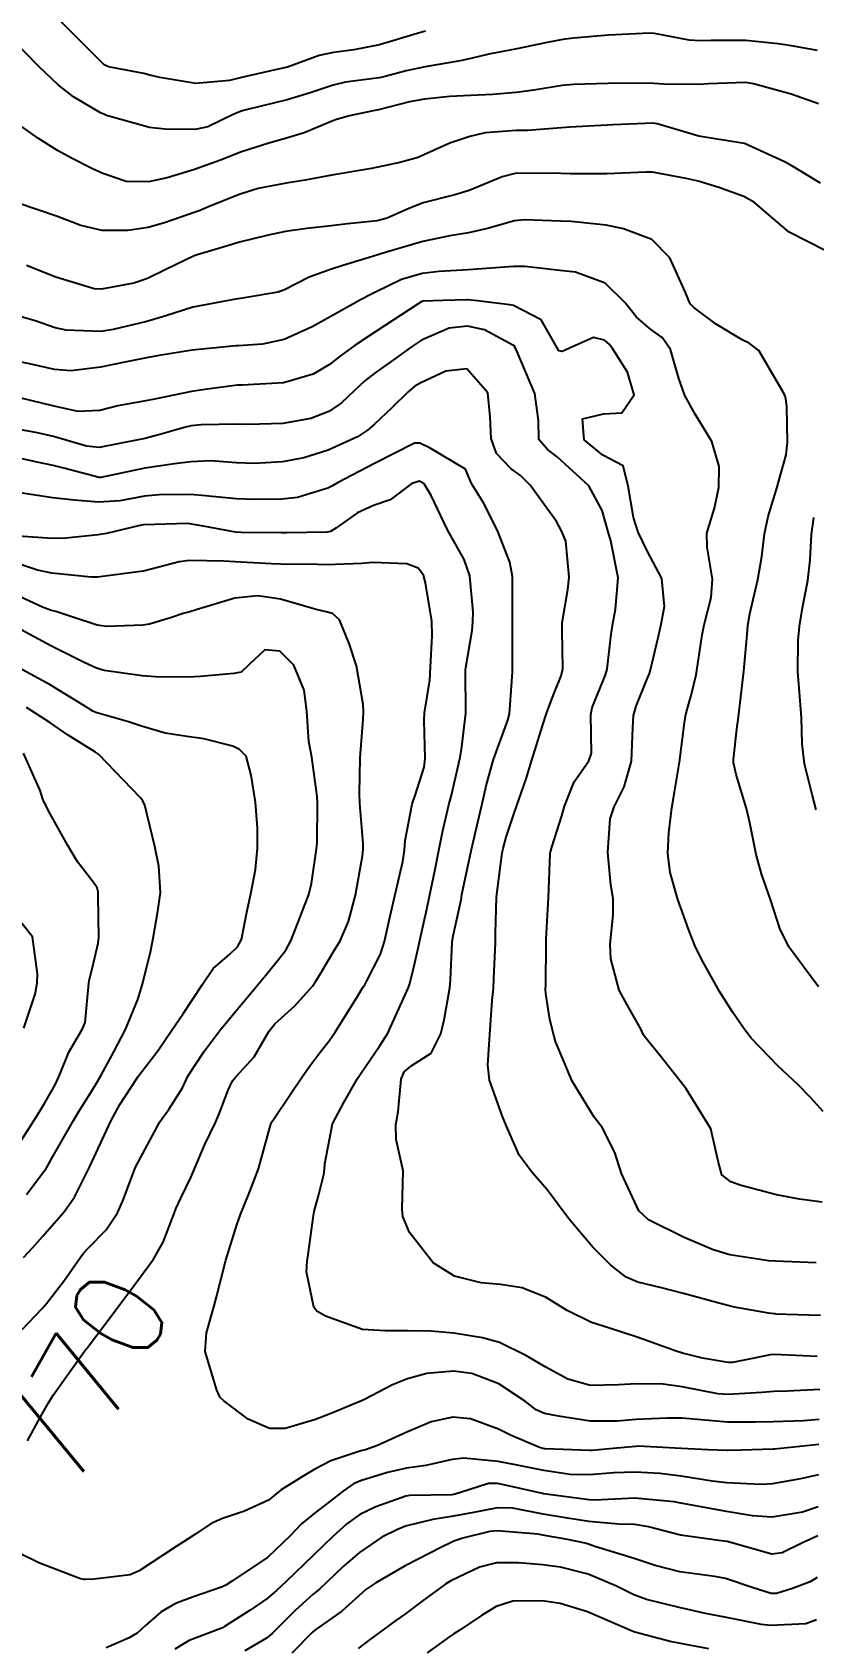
# Model space of a CAD drawing. Header units: metres. Extents: x 318500 to 325275, y 7408834 to 7428799.
# Drawn here: x 322683.9 to 322718, y 7422052.5 to 7422122.9 of the extents above; entities that cross this region are included whole.
import ezdxf
from ezdxf.enums import TextEntityAlignment as Align

# ---------------------------------------------------------------- set-up
doc = ezdxf.new("R2010")
doc.units = ezdxf.units.M
doc.header["$MEASUREMENT"] = 0
for name, color, linetype in [('Cotas', 45, 'Continuous'), ('Curvas de Nivel 1m', 11, 'Continuous'), ('Curvas de Nivel 5m', 15, 'Continuous'), ('Vias Primárias', 230, 'Continuous')]:
    doc.layers.add(name, color=color, linetype=linetype)
doc.styles.add('Style-STANDARD', font='STANDARD.shx')

msp = doc.modelspace()

# ---------------------------------------------------------------- linework, layer by layer
at = {"layer": 'Curvas de Nivel 1m', "flags": 128}
for points, elevation in [([(322701.057, 7422122.975), (322700.694, 7422122.874), (322699.051, 7422122.382), (322697.937, 7422122.165), (322697.048, 7422122.056), (322696.418, 7422121.925), (322695.032, 7422121.412), (322694.955, 7422121.388), (322694.62, 7422121.316), (322693.026, 7422120.957), (322692.506, 7422120.829), (322691.023, 7422120.7), (322689.458, 7422120.954), (322689.027, 7422121.064), (322688.761, 7422121.128), (322687.216, 7422121.417), (322687.031, 7422121.504), (322685.096, 7422123.449)], 783), ([(322718.18, 7422122.132), (322717.053, 7422122.343), (322716.459, 7422122.434), (322715.055, 7422122.568), (322713.543, 7422122.577), (322713.055, 7422122.561), (322712.57, 7422122.593), (322711.058, 7422122.873), (322710.845, 7422122.891), (322709.057, 7422122.8), (322707.525, 7422122.675), (322707.055, 7422122.616), (322706.377, 7422122.483), (322705.05, 7422122.202), (322703.825, 7422121.976), (322703.046, 7422121.788), (322702.58, 7422121.68), (322701.042, 7422121.424), (322700.219, 7422121.242), (322699.297, 7422120.996), (322699.035, 7422120.945), (322697.565, 7422120.749), (322697.03, 7422120.626), (322696.029, 7422120.29), (322695.017, 7422119.982), (322693.227, 7422119.552), (322693.011, 7422119.489), (322692.665, 7422119.345), (322691.558, 7422118.805), (322691, 7422118.681), (322689.682, 7422118.701), (322689.001, 7422118.768), (322687.122, 7422119.304), (322687.009, 7422119.352), (322686.873, 7422119.422), (322685.69, 7422120.113), (322685.022, 7422120.638), (322684.156, 7422121.459), (322683.047, 7422122.586)], 782), ([(322718.221, 7422119.803), (322717.028, 7422120.224), (322715.391, 7422120.688), (322715.035, 7422120.733), (322713.417, 7422120.683), (322713.034, 7422120.655), (322711.459, 7422120.669), (322711.034, 7422120.694), (322709.453, 7422120.704), (322709.033, 7422120.689), (322707.52, 7422120.657), (322707.032, 7422120.609), (322705.797, 7422120.4), (322705.027, 7422120.298), (322704, 7422120.221), (322703.025, 7422120.178), (322702.118, 7422120.125), (322701.022, 7422120.017), (322700.368, 7422119.892), (322699.014, 7422119.553), (322698.774, 7422119.504), (322697.741, 7422119.279), (322697.173, 7422119.122), (322697.007, 7422119.059), (322695.756, 7422118.545), (322694.995, 7422118.31), (322694.215, 7422118.098), (322692.985, 7422117.698), (322692.728, 7422117.6), (322692.111, 7422117.353), (322690.976, 7422116.948), (322689.771, 7422116.583), (322688.97, 7422116.408), (322687.989, 7422116.423), (322686.973, 7422116.763), (322686.524, 7422116.977), (322685.594, 7422117.441), (322684.985, 7422117.774), (322684.163, 7422118.288), (322683.004, 7422119.103)], 781), ([(322718.543, 7422113.389), (322716.948, 7422114.2), (322715.968, 7422115.035), (322715.428, 7422115.507), (322714.967, 7422115.77), (322713.869, 7422116.163), (322712.974, 7422116.431), (322712.45, 7422116.553), (322710.977, 7422116.82), (322710.705, 7422116.832), (322708.976, 7422116.75), (322707.373, 7422116.749), (322706.976, 7422116.761), (322706.596, 7422116.775), (322704.976, 7422116.769), (322704.41, 7422116.624), (322702.968, 7422116.027), (322702.343, 7422115.84), (322700.963, 7422115.49), (322700.333, 7422115.239), (322699.393, 7422114.814), (322698.952, 7422114.704), (322697.661, 7422114.567), (322696.948, 7422114.481), (322695.88, 7422114.367), (322694.944, 7422114.229), (322694.192, 7422114.07), (322692.936, 7422113.767), (322692.609, 7422113.671), (322691.586, 7422113.36), (322691.084, 7422113.211), (322690.927, 7422113.154), (322689.72, 7422112.58), (322688.912, 7422112.185), (322688.325, 7422111.983), (322686.904, 7422111.716), (322686.595, 7422111.735), (322684.912, 7422112.248), (322683.636, 7422112.747)], 779), ([(322718.232, 7422081.266), (322716.935, 7422083.014), (322716.542, 7422083.805), (322716.142, 7422085.026), (322715.742, 7422086.203), (322715.501, 7422087.036), (322715.223, 7422088.418), (322715.076, 7422089.043), (322714.632, 7422090.538), (322714.513, 7422091.051), (322714.51, 7422091.182), (322714.655, 7422092.507), (322714.727, 7422093.049), (322714.933, 7422094.8), (322714.958, 7422095.046), (322715.111, 7422096.648), (322715.145, 7422097.044), (322715.23, 7422097.547), (322715.569, 7422099.038), (322715.745, 7422100.046), (322715.865, 7422101.034), (322716.022, 7422101.791), (322716.406, 7422103.026), (322716.815, 7422104.486), (322716.877, 7422105.019), (322716.844, 7422106.61), (322716.781, 7422107.021), (322716.73, 7422107.143), (322715.627, 7422109.039), (322715.198, 7422109.361), (322714.885, 7422109.509), (322713.762, 7422110.19), (322712.898, 7422110.828), (322712.763, 7422110.937), (322712.626, 7422111.074), (322712.415, 7422111.57), (322711.734, 7422113.088), (322710.942, 7422113.883), (322709.71, 7422114.357), (322708.951, 7422114.509), (322707.43, 7422114.668), (322706.953, 7422114.691), (322705.378, 7422114.749), (322704.953, 7422114.7), (322703.775, 7422114.37), (322702.945, 7422114.183), (322702.119, 7422114.041), (322700.939, 7422113.802), (322700.498, 7422113.675), (322699.115, 7422113.257), (322698.975, 7422113.214), (322698.929, 7422113.202), (322697.457, 7422112.747), (322696.919, 7422112.575), (322695.978, 7422112.235), (322694.906, 7422111.696), (322694.63, 7422111.588), (322693.157, 7422111.336), (322692.9, 7422111.302), (322692.854, 7422111.295), (322690.896, 7422110.933), (322689.717, 7422110.556), (322688.889, 7422110.311), (322687.424, 7422109.951), (322686.885, 7422109.876), (322685.372, 7422109.93), (322684.886, 7422110.026), (322684.018, 7422110.329), (322682.892, 7422110.655)], 778), ([(322718.432, 7422075.818), (322717.883, 7422076.44), (322717.324, 7422077.007), (322716.462, 7422077.807), (322715.272, 7422079.038), (322714.934, 7422079.493), (322714.491, 7422080.149), (322713.906, 7422081.056), (322713.11, 7422082.475), (322712.819, 7422083.067), (322712.541, 7422083.782), (322712.088, 7422085.077), (322711.74, 7422086.251), (322711.644, 7422087.084), (322711.692, 7422087.985), (322711.813, 7422089.082), (322711.932, 7422089.769), (322712.148, 7422091.077), (322712.37, 7422092.787), (322712.416, 7422093.074), (322712.467, 7422093.269), (322712.675, 7422094.044), (322712.878, 7422094.877), (322712.914, 7422095.068), (322713.143, 7422096.636), (322713.225, 7422097.065), (322713.539, 7422098.255), (322713.6, 7422099.061), (322713.362, 7422100.463), (322713.354, 7422101.064), (322713.681, 7422102.166), (322713.871, 7422103.059), (322713.894, 7422103.975), (322713.561, 7422105.063), (322712.838, 7422106.259), (322712.385, 7422107.077), (322712.125, 7422107.817), (322711.763, 7422109.087), (322711.397, 7422109.604), (322710.889, 7422109.977), (322710.274, 7422110.49), (322709.775, 7422111.117), (322708.913, 7422111.979), (322707.606, 7422112.456), (322706.921, 7422112.538), (322705.393, 7422112.703), (322704.923, 7422112.707), (322703.519, 7422112.603), (322702.92, 7422112.567), (322701.658, 7422112.484), (322700.917, 7422112.396), (322700.014, 7422112.143), (322698.905, 7422111.602), (322698.677, 7422111.49), (322698.251, 7422111.27), (322696.892, 7422110.508), (322696.104, 7422110.081), (322694.882, 7422109.522), (322693.936, 7422109.324), (322692.879, 7422109.25), (322692.779, 7422109.242), (322690.875, 7422109.062), (322689.433, 7422108.823), (322688.87, 7422108.715), (322688.005, 7422108.541), (322686.863, 7422108.311), (322685.581, 7422108.16), (322684.861, 7422108.208), (322683.896, 7422108.428), (322682.868, 7422108.642)], 777), ([(322718.383, 7422071.866), (322717.391, 7422071.999), (322716.387, 7422072.186), (322714.841, 7422072.595), (322714.396, 7422072.755), (322714.002, 7422073.054), (322713.858, 7422073.603), (322713.53, 7422075.059), (322712.446, 7422076.808), (322712.247, 7422077.073), (322711.319, 7422078.236), (322710.622, 7422079.098), (322710.569, 7422079.187), (322710.483, 7422079.405), (322709.87, 7422080.486), (322709.518, 7422081.115), (322709.157, 7422082.484), (322709.123, 7422083.121), (322709.257, 7422084.411), (322709.253, 7422085.12), (322709.163, 7422085.718), (322709.025, 7422087.123), (322709.127, 7422088.597), (322709.308, 7422089.12), (322709.74, 7422089.996), (322710.052, 7422091.109), (322710.123, 7422092.576), (322710.151, 7422093.108), (322710.257, 7422093.516), (322710.682, 7422094.562), (322710.841, 7422094.944), (322710.892, 7422095.097), (322711.236, 7422096.569), (322711.352, 7422097.091), (322711.5, 7422097.861), (322711.381, 7422099.09), (322710.757, 7422100.263), (322710.35, 7422101.106), (322710.142, 7422101.747), (322709.92, 7422103.113), (322709.696, 7422104.004), (322708.813, 7422104.474), (322707.984, 7422105.138), (322707.914, 7422106.059), (322708.837, 7422106.277), (322709.634, 7422106.322), (322710.169, 7422107.11), (322709.888, 7422108.091), (322709.234, 7422109.125), (322709.076, 7422109.321), (322708.884, 7422109.491), (322708.405, 7422109.615), (322707.346, 7422109.145), (322707.028, 7422108.998), (322706.878, 7422109.03), (322706.81, 7422109.151), (322706.11, 7422110.379), (322704.898, 7422111.003), (322704.744, 7422111.028), (322703.332, 7422111.204), (322702.901, 7422111.248), (322702.863, 7422111.248), (322701.829, 7422111.221), (322700.94, 7422111.19), (322700.899, 7422111.179), (322700.742, 7422111.076), (322698.886, 7422109.864), (322697.986, 7422109.273), (322697.349, 7422108.807), (322696.867, 7422108.433), (322696.148, 7422108.01), (322694.855, 7422107.629), (322693.049, 7422107.533), (322692.853, 7422107.522), (322691.524, 7422107.36), (322690.848, 7422107.254), (322689.301, 7422106.927), (322688.842, 7422106.839), (322687.623, 7422106.624), (322686.835, 7422106.419), (322685.891, 7422106.378), (322684.837, 7422106.608), (322683.337, 7422106.971)], 776), ([(322718.319, 7422066.925), (322716.358, 7422066.981), (322716.319, 7422066.985), (322716.048, 7422067.024), (322714.554, 7422067.278), (322714.323, 7422067.334), (322713.929, 7422067.449), (322712.328, 7422067.879), (322711.372, 7422068.126), (322710.333, 7422068.378), (322709.822, 7422068.595), (322709.152, 7422069.118), (322708.352, 7422069.911), (322707.322, 7422071.14), (322706.389, 7422072.389), (322705.716, 7422073.16), (322705.155, 7422073.916), (322704.602, 7422075.177), (322704.426, 7422075.599), (322703.851, 7422077.189), (322703.789, 7422077.862), (322703.867, 7422079.189), (322703.978, 7422080.671), (322704.029, 7422081.187), (322704.047, 7422081.647), (322704.113, 7422083.186), (322704.121, 7422083.602), (322704.165, 7422085.186), (322704.392, 7422086.997), (322704.43, 7422087.182), (322704.458, 7422087.305), (322704.589, 7422087.793), (322704.939, 7422088.841), (322705.052, 7422089.173), (322705.454, 7422090.342), (322705.71, 7422091.164), (322706.193, 7422092.695), (322706.336, 7422093.155), (322706.412, 7422093.405), (322706.674, 7422094.085), (322706.987, 7422094.845), (322707.053, 7422095.146), (322707.025, 7422096.837), (322707.037, 7422097.147), (322707.271, 7422098.608), (322707.341, 7422099.144), (322707.185, 7422100.725), (322707.022, 7422101.147), (322706.776, 7422101.573), (322705.633, 7422103.167), (322705.215, 7422103.585), (322704.807, 7422103.878), (322704.163, 7422104.539), (322703.923, 7422105.193), (322703.884, 7422106.144), (322703.782, 7422107.196), (322702.865, 7422108.241), (322701.947, 7422108.136), (322700.856, 7422107.632), (322700.601, 7422107.487), (322700.302, 7422107.238), (322699.572, 7422106.517), (322698.828, 7422105.822), (322698.527, 7422105.562), (322698.089, 7422105.271), (322696.814, 7422104.691), (322695.753, 7422104.358), (322694.809, 7422104.182), (322693.589, 7422104.11), (322692.808, 7422104.144), (322691.672, 7422104.221), (322690.808, 7422104.185), (322690.092, 7422104.092), (322688.805, 7422103.901), (322686.884, 7422103.502), (322686.801, 7422103.5), (322685.263, 7422103.901), (322684.806, 7422104.017), (322684.1, 7422104.164), (322682.81, 7422104.457)], 774), ([(322718.161, 7422065.123), (322716.293, 7422065.209), (322716.117, 7422065.199), (322715.348, 7422065.034), (322714.465, 7422064.87), (322714.287, 7422064.868), (322713.154, 7422065.061), (322712.293, 7422065.268), (322712.006, 7422065.363), (322710.303, 7422065.972), (322709.05, 7422066.378), (322708.312, 7422066.619), (322707.244, 7422067.141), (322706.325, 7422067.699), (322705.289, 7422068.125), (322704.331, 7422068.272), (322703.487, 7422068.348), (322702.334, 7422068.636), (322701.4, 7422069.219), (322700.36, 7422070.537), (322700.069, 7422071.235), (322700.046, 7422071.564), (322700.092, 7422073.235), (322699.773, 7422074.599), (322699.769, 7422075.24), (322699.862, 7422075.805), (322699.996, 7422077.237), (322700.129, 7422077.561), (322700.459, 7422077.831), (322701.314, 7422078.375), (322701.737, 7422079.217), (322701.874, 7422079.828), (322702.123, 7422081.214), (322702.158, 7422081.561), (322702.23, 7422083.213), (322702.263, 7422083.484), (322702.554, 7422084.797), (322702.627, 7422085.141), (322702.638, 7422085.209), (322702.648, 7422085.295), (322703.058, 7422087.203), (322703.345, 7422088.453), (322703.516, 7422089.196), (322703.723, 7422090.094), (322704.035, 7422091.189), (322704.657, 7422092.904), (322704.726, 7422093.179), (322704.858, 7422095.007), (322704.864, 7422095.177), (322704.857, 7422097.039), (322704.858, 7422097.178), (322704.861, 7422097.318), (322704.865, 7422099.178), (322704.749, 7422099.796), (322704.21, 7422101.188), (322703.595, 7422102.391), (322703.09, 7422103.206), (322703, 7422103.405), (322702.806, 7422103.856), (322701.269, 7422104.772), (322700.818, 7422105.003), (322700.582, 7422104.998), (322698.808, 7422104.101), (322697.248, 7422103.283), (322696.97, 7422103.115), (322696.796, 7422103.026), (322695.472, 7422102.621), (322694.789, 7422102.546), (322693.573, 7422102.543), (322692.788, 7422102.567), (322691.454, 7422102.696), (322690.791, 7422102.749), (322689.432, 7422102.742), (322688.789, 7422102.676), (322687.716, 7422102.476), (322686.785, 7422102.418), (322685.709, 7422102.513), (322684.787, 7422102.609), (322683.443, 7422102.811)], 773), ([(322718.277, 7422063.683), (322716.871, 7422063.613), (322716.269, 7422063.596), (322715.744, 7422063.552), (322714.266, 7422063.465), (322713.822, 7422063.499), (322712.271, 7422063.803), (322711.441, 7422063.914), (322710.272, 7422063.932), (322709.492, 7422063.892), (322708.271, 7422063.861), (322707.276, 7422064.139), (322706.283, 7422064.675), (322705.478, 7422065.162), (322704.298, 7422065.746), (322703.546, 7422065.947), (322702.304, 7422066.146), (322701.293, 7422066.228), (322700.305, 7422066.249), (322699.295, 7422066.255), (322698.306, 7422066.303), (322696.696, 7422066.895), (322696.317, 7422067.102), (322696.18, 7422067.282), (322695.87, 7422068.821), (322695.889, 7422069.287), (322695.951, 7422069.681), (322696.164, 7422071.283), (322696.198, 7422071.457), (322696.383, 7422072.147), (322696.615, 7422073.068), (322696.647, 7422073.286), (322696.66, 7422073.544), (322696.997, 7422075.281), (322697.489, 7422076.22), (322698.098, 7422077.265), (322698.235, 7422077.482), (322698.458, 7422077.798), (322699.054, 7422078.669), (322699.417, 7422079.246), (322700.175, 7422080.913), (322700.312, 7422081.233), (322700.364, 7422081.37), (322700.511, 7422081.935), (322700.75, 7422083.005), (322700.797, 7422083.227), (322701.115, 7422084.661), (322701.24, 7422085.223), (322701.469, 7422086.323), (322701.641, 7422087.219), (322701.797, 7422088.013), (322702.085, 7422089.215), (322702.194, 7422089.636), (322702.555, 7422091.211), (322702.57, 7422091.282), (322702.645, 7422091.741), (322702.821, 7422093.208), (322702.813, 7422095.083), (322702.823, 7422095.208), (322703.102, 7422096.816), (322703.131, 7422097.204), (322703.136, 7422097.615), (322703.003, 7422099.206), (322702.751, 7422099.913), (322702.028, 7422101.217), (322701.302, 7422102.716), (322701.006, 7422103.228), (322700.801, 7422103.34), (322700.464, 7422103.235), (322699.516, 7422102.522), (322698.785, 7422102.269), (322698.097, 7422101.954), (322697.143, 7422101.284), (322696.913, 7422101.142), (322696.767, 7422101.113), (322694.995, 7422101.08), (322694.766, 7422101.076), (322693.007, 7422101.095), (322692.767, 7422101.117), (322691.437, 7422101.36), (322690.772, 7422101.476), (322690.658, 7422101.485), (322688.771, 7422101.436), (322688.729, 7422101.432), (322688.526, 7422101.394), (322687.122, 7422101.057), (322686.764, 7422100.99), (322685.358, 7422100.844), (322684.761, 7422100.834), (322683.289, 7422100.938)], 772), ([(322718.119, 7422088.997), (322717.954, 7422089.666), (322717.611, 7422091.005), (322717.514, 7422091.873), (322717.482, 7422093.008), (322717.377, 7422094.312), (322717.329, 7422095.01), (322717.336, 7422096.385), (322717.391, 7422097.01), (322717.53, 7422097.81), (322717.761, 7422099.005), (322717.856, 7422099.901), (322717.924, 7422101.003), (322718.028, 7422101.754)], 779), ([(322718.261, 7422062.376), (322717.577, 7422062.317), (322716.253, 7422062.28), (322715.478, 7422062.258), (322714.252, 7422062.261), (322712.942, 7422062.375), (322712.254, 7422062.438), (322711.615, 7422062.441), (322710.253, 7422062.373), (322709.444, 7422062.304), (322708.252, 7422062.308), (322706.872, 7422062.526), (322706.255, 7422062.645), (322705.894, 7422062.793), (322705.424, 7422063.163), (322704.271, 7422063.94), (322703.088, 7422064.382), (322702.279, 7422064.484), (322701.114, 7422064.381), (322700.274, 7422064.151), (322699.622, 7422063.888), (322698.392, 7422063.258), (322698.259, 7422063.194), (322696.904, 7422062.623), (322696.251, 7422062.372), (322694.938, 7422061.991), (322694.247, 7422061.986), (322693.323, 7422062.396), (322692.258, 7422063.186), (322692.095, 7422063.342), (322691.953, 7422063.655), (322691.439, 7422065.349), (322691.492, 7422066.159), (322691.825, 7422067.345), (322691.932, 7422067.736), (322692.34, 7422069.34), (322692.821, 7422070.876), (322692.974, 7422071.331), (322693.385, 7422072.325), (322693.767, 7422073.319), (322694.277, 7422075.171), (322694.321, 7422075.311), (322694.355, 7422075.376), (322694.422, 7422075.474), (322695.169, 7422076.573), (322695.65, 7422077.298), (322695.974, 7422077.778), (322696.467, 7422078.416), (322696.854, 7422078.904), (322697.113, 7422079.28), (322698.105, 7422080.874), (322698.342, 7422081.262), (322698.405, 7422081.357), (322698.504, 7422081.524), (322699.089, 7422082.684), (322699.269, 7422083.249), (322699.497, 7422084.294), (322699.727, 7422085.242), (322700.077, 7422086.74), (322700.14, 7422087.237), (322700.177, 7422087.645), (322700.475, 7422089.232), (322700.507, 7422089.336), (322700.616, 7422089.616), (322701.003, 7422090.858), (322701.048, 7422091.226), (322700.999, 7422092.884), (322701.021, 7422093.226), (322701.249, 7422094.656), (322701.282, 7422095.224), (322701.345, 7422096.59), (322701.332, 7422097.224), (322701.065, 7422098.898), (322700.971, 7422099.228), (322700.745, 7422099.54), (322700.252, 7422099.733), (322698.748, 7422099.792), (322698.274, 7422099.74), (322696.746, 7422099.686), (322696.342, 7422099.698), (322694.746, 7422099.716), (322694.335, 7422099.727), (322692.747, 7422099.809), (322692.253, 7422099.842), (322690.748, 7422099.872), (322690.298, 7422099.823), (322688.74, 7422099.413), (322688.724, 7422099.407), (322688.617, 7422099.392), (322686.737, 7422099.142), (322686.456, 7422099.143), (322684.739, 7422099.325), (322684.111, 7422099.456), (322682.746, 7422099.9)], 771), ([(322683.446, 7422066.309), (322684.317, 7422067.221), (322684.419, 7422067.339), (322684.501, 7422067.438), (322685.296, 7422068.465), (322685.957, 7422069.424), (322686.125, 7422069.641), (322686.347, 7422069.87), (322687.111, 7422070.656), (322687.602, 7422071.402), (322687.846, 7422071.93), (322688.4, 7422073.39), (322689.465, 7422075.374), (322689.863, 7422075.934), (322690.442, 7422076.859), (322690.605, 7422077.201), (322690.685, 7422077.358), (322691.383, 7422078.434), (322692.068, 7422079.344), (322692.485, 7422079.856), (322693.707, 7422081.322), (322694.069, 7422081.754), (322694.515, 7422082.293), (322694.964, 7422082.865), (322695.2, 7422083.303), (322695.573, 7422084.271), (322695.964, 7422085.296), (322696.085, 7422085.774), (322696.303, 7422087.293), (322696.323, 7422087.554), (322696.342, 7422089.293), (322696.333, 7422089.574), (322696.09, 7422091.296), (322695.971, 7422091.973), (322695.877, 7422093.298), (322695.756, 7422094.217), (322695.313, 7422095.304), (322694.699, 7422095.911), (322694.038, 7422095.981), (322693.361, 7422095.33), (322693.015, 7422095.005), (322692.684, 7422094.948), (322691.228, 7422094.815), (322690.681, 7422094.781), (322689.268, 7422094.797), (322688.682, 7422094.843), (322687.023, 7422095.076), (322686.686, 7422095.178), (322686.151, 7422095.428), (322684.7, 7422096.149), (322683.248, 7422096.928)], 769), ([(322683.503, 7422069.453), (322683.913, 7422069.88), (322684.354, 7422070.375), (322684.845, 7422070.953), (322685.262, 7422071.431), (322685.724, 7422072.082), (322686.4, 7422073.42), (322687.312, 7422075.407), (322687.705, 7422076.127), (322688.448, 7422077.264), (322688.502, 7422077.336), (322688.546, 7422077.389), (322689.371, 7422078.472), (322689.977, 7422079.368), (322690.488, 7422080.116), (322691.303, 7422081.358), (322691.793, 7422082.069), (322692.52, 7422082.694), (322692.855, 7422083.005), (322693.023, 7422083.333), (322693.276, 7422084.602), (322693.428, 7422085.327), (322693.639, 7422086.392), (322693.718, 7422087.323), (322693.723, 7422088.193), (322693.64, 7422089.325), (322693.447, 7422090.508), (322693.229, 7422091.331), (322692.935, 7422091.628), (322692.644, 7422091.764), (322691.385, 7422092.097), (322690.648, 7422092.195), (322689.691, 7422092.339), (322688.652, 7422092.638), (322688.083, 7422092.827), (322686.658, 7422093.235), (322686.531, 7422093.294), (322686.334, 7422093.425), (322684.675, 7422094.441), (322682.789, 7422095.469)], 768), ([(322683.636, 7422072.197), (322684.396, 7422073.202), (322684.496, 7422073.341), (322684.55, 7422073.439), (322684.728, 7422073.762), (322685.686, 7422075.427), (322685.961, 7422075.891), (322686.438, 7422076.65), (322686.734, 7422077.128), (322686.896, 7422077.413), (322687.45, 7422078.42), (322687.963, 7422079.398), (322688.493, 7422080.708), (322688.703, 7422081.388), (322689.062, 7422082.844), (322689.165, 7422083.384), (322689.364, 7422084.566), (322689.48, 7422085.381), (322689.416, 7422086.537), (322689.242, 7422087.383), (322688.804, 7422089.191), (322688.713, 7422089.389), (322688.612, 7422089.521), (322686.783, 7422091.418), (322686.694, 7422091.473), (322686.641, 7422091.502), (322685.46, 7422092.25), (322684.653, 7422092.797), (322683.637, 7422093.46)], 767), ([(322683.231, 7422074.281), (322683.974, 7422075.447), (322684.146, 7422075.722), (322684.431, 7422076.202), (322684.885, 7422076.994), (322685.087, 7422077.434), (322685.483, 7422078.412), (322686.087, 7422079.424), (322686.195, 7422079.711), (322686.358, 7422081.421), (322686.378, 7422081.546), (322686.51, 7422082.112), (322686.766, 7422083.177), (322686.794, 7422083.416), (322686.762, 7422085.212), (322686.76, 7422085.417), (322686.723, 7422085.579), (322686.564, 7422085.826), (322685.866, 7422086.72), (322685.435, 7422087.437), (322684.602, 7422088.95), (322684.344, 7422089.453), (322684.229, 7422089.841), (322683.496, 7422091.461)], 766), ([(322718.225, 7422059.958), (322717.434, 7422059.79), (322716.218, 7422059.572), (322715.707, 7422059.539), (322714.219, 7422059.618), (322713.585, 7422059.691), (322712.222, 7422059.902), (322711.291, 7422060.017), (322710.225, 7422060.082), (322709.291, 7422060.047), (322708.223, 7422059.96), (322707.376, 7422059.98), (322706.225, 7422060.145), (322704.996, 7422060.401), (322704.231, 7422060.55), (322702.742, 7422060.685), (322702.231, 7422060.625), (322701.074, 7422060.371), (322700.225, 7422060.251), (322699.402, 7422060.063), (322698.217, 7422059.698), (322697.913, 7422059.565), (322697.48, 7422059.267), (322696.77, 7422058.706), (322696.195, 7422058.268), (322695.648, 7422057.828), (322695.145, 7422057.296), (322694.171, 7422056.376), (322692.637, 7422055.333), (322692.344, 7422055.15), (322692.156, 7422055.064), (322690.886, 7422054.616), (322690.145, 7422054.34), (322689.518, 7422053.99), (322688.827, 7422053.38), (322688.463, 7422053.046), (322688.122, 7422052.846), (322687.11, 7422052.41)], 769), ([(322718.206, 7422058.562), (322717.533, 7422058.33), (322716.201, 7422058.111), (322715.348, 7422058.179), (322714.203, 7422058.367), (322712.62, 7422058.652), (322712.207, 7422058.732), (322711.922, 7422058.79), (322710.208, 7422058.948), (322708.463, 7422058.861), (322708.206, 7422058.868), (322706.221, 7422059.139), (322706.164, 7422059.151), (322704.216, 7422059.58), (322703.813, 7422059.587), (322702.597, 7422059.196), (322702.304, 7422059.104), (322702.208, 7422059.09), (322700.377, 7422059.058), (322700.207, 7422059.033), (322698.89, 7422058.559), (322698.194, 7422058.226), (322697.627, 7422057.827), (322697.018, 7422057.272), (322696.594, 7422056.858), (322696.172, 7422056.456), (322694.958, 7422055.298), (322694.551, 7422054.907), (322694.149, 7422054.563), (322693.404, 7422054.059), (322692.283, 7422053.338), (322692.189, 7422053.28), (322692.129, 7422053.257), (322690.737, 7422052.738), (322690.115, 7422052.355)], 768), ([(322718.193, 7422057.294), (322717.532, 7422057), (322716.638, 7422056.558), (322716.182, 7422056.501), (322714.235, 7422057.049), (322714.2, 7422057.06), (322712.193, 7422057.329), (322710.798, 7422057.7), (322710.19, 7422057.793), (322709.486, 7422057.811), (322708.192, 7422057.928), (322707.263, 7422058.065), (322706.196, 7422058.249), (322704.869, 7422058.501), (322704.2, 7422058.521), (322703.083, 7422058.305), (322702.194, 7422058.14), (322701.385, 7422058.019), (322700.187, 7422057.718), (322699.837, 7422057.583), (322699.16, 7422057.245), (322698.173, 7422056.579), (322697.47, 7422055.964), (322696.748, 7422055.274), (322696.44, 7422054.992), (322696.152, 7422054.75), (322695.379, 7422054.054), (322694.632, 7422053.302), (322694.382, 7422053.05), (322694.123, 7422052.833), (322693.164, 7422052.274)], 767), ([(322718.167, 7422055.483), (322717.86, 7422055.299), (322717.085, 7422055.006), (322716.386, 7422054.787), (322716.156, 7422054.786), (322715.377, 7422055.032), (322714.166, 7422055.436), (322713.693, 7422055.529), (322712.17, 7422055.725), (322711.094, 7422056.006), (322710.172, 7422056.316), (322708.456, 7422056.838), (322708.178, 7422056.932), (322708.032, 7422056.976), (322707.269, 7422057.134), (322706.183, 7422057.336), (322705.97, 7422057.367), (322704.185, 7422057.522), (322703.877, 7422057.491), (322702.685, 7422057.195), (322702.304, 7422057.074), (322702.178, 7422057.015), (322701.79, 7422056.819), (322700.168, 7422055.994), (322698.893, 7422055.249), (322698.458, 7422054.953), (322698.151, 7422054.684), (322697.403, 7422054.005), (322696.37, 7422053.278), (322696.225, 7422053.182), (322696.127, 7422053.099), (322695.23, 7422052.177)], 766), ([(322713.436, 7422052.37), (322712.125, 7422052.611), (322711.74, 7422052.69), (322710.199, 7422053.099), (322710.13, 7422053.12), (322710.091, 7422053.139), (322708.143, 7422053.979), (322706.946, 7422054.341), (322706.15, 7422054.456), (322704.873, 7422054.446), (322704.146, 7422054.217), (322703.508, 7422053.818), (322702.575, 7422053.196), (322702.3, 7422053.025), (322702.126, 7422052.909), (322701.135, 7422052.194)], 764)]:
    msp.add_lwpolyline(points, dxfattribs=dict(at, elevation=elevation))
at = {"layer": 'Curvas de Nivel 5m', "flags": 128}
for points, elevation in [([(322718.318, 7422116.345), (322717.202, 7422117.017), (322716.982, 7422117.141), (322716.715, 7422117.294), (322714.995, 7422118.075), (322713.8, 7422118.26), (322713, 7422118.391), (322711.173, 7422118.932), (322711.008, 7422118.959), (322709.247, 7422118.885), (322709.006, 7422118.871), (322707.362, 7422118.789), (322707.004, 7422118.767), (322705.523, 7422118.651), (322705.002, 7422118.637), (322703.661, 7422118.539), (322702.998, 7422118.381), (322702.117, 7422118.095), (322700.985, 7422117.579), (322700.745, 7422117.472), (322699.934, 7422117.246), (322698.978, 7422117.037), (322698.706, 7422116.992), (322696.974, 7422116.7), (322695.802, 7422116.472), (322694.97, 7422116.346), (322693.755, 7422116.115), (322692.965, 7422115.867), (322691.69, 7422115.359), (322691.179, 7422115.144), (322690.955, 7422115.062), (322689.709, 7422114.622), (322688.945, 7422114.404), (322688.067, 7422114.28), (322686.943, 7422114.272), (322686.01, 7422114.498), (322684.945, 7422114.905), (322683.274, 7422115.467)], 780), ([(322718.126, 7422069.211), (322716.344, 7422069.289), (322716.059, 7422069.31), (322714.348, 7422069.573), (322713.619, 7422069.789), (322712.359, 7422070.323), (322710.805, 7422071.093), (322710.376, 7422071.492), (322709.621, 7422073.112), (322709.324, 7422074.031), (322708.77, 7422075.125), (322708.427, 7422075.58), (322707.465, 7422077.14), (322706.743, 7422078.88), (322706.659, 7422079.148), (322706.487, 7422079.845), (322706.312, 7422080.967), (322706.306, 7422081.153), (322706.314, 7422081.342), (322706.326, 7422083.153), (322706.332, 7422083.355), (322706.434, 7422085.152), (322706.499, 7422087.071), (322706.515, 7422087.151), (322706.53, 7422087.201), (322706.583, 7422087.359), (322707.022, 7422088.728), (322707.137, 7422089.145), (322707.558, 7422090.209), (322708.194, 7422091.134), (322708.305, 7422091.471), (322708.276, 7422093.134), (322708.34, 7422093.458), (322708.677, 7422094.272), (322708.927, 7422094.886), (322708.992, 7422095.125), (322709.175, 7422096.661), (322709.237, 7422097.122), (322709.356, 7422097.751), (322709.479, 7422099.119), (322709.155, 7422100.733), (322709.037, 7422101.126), (322708.784, 7422102.063), (322708.192, 7422103.136), (322706.812, 7422104.399), (322706.385, 7422104.726), (322706.018, 7422105.162), (322706.003, 7422105.992), (322705.842, 7422107.165), (322705.064, 7422108.99), (322704.976, 7422109.179), (322704.939, 7422109.238), (322704.881, 7422109.28), (322703.638, 7422109.95), (322702.889, 7422110.106), (322702.094, 7422110.011), (322700.883, 7422109.485), (322700.497, 7422109.236), (322699.556, 7422108.564), (322698.862, 7422108.061), (322698.411, 7422107.713), (322697.941, 7422107.274), (322697.383, 7422106.741), (322696.836, 7422106.38), (322696.054, 7422106.075), (322694.828, 7422105.853), (322693.307, 7422105.813), (322692.827, 7422105.822), (322691.258, 7422105.795), (322690.826, 7422105.754), (322690.515, 7422105.683), (322689.514, 7422105.383), (322688.969, 7422105.238), (322688.818, 7422105.206), (322688.583, 7422105.158), (322686.814, 7422104.813), (322686.248, 7422104.862), (322684.818, 7422105.281), (322684.038, 7422105.458), (322682.823, 7422105.673)], 775), ([(322683.677, 7422061.448), (322684.251, 7422062.494), (322684.594, 7422063.099), (322684.794, 7422063.435), (322685.406, 7422064.296), (322686.216, 7422065.421), (322686.249, 7422065.462), (322686.292, 7422065.524), (322687.114, 7422066.602), (322687.715, 7422067.399), (322688.328, 7422068.216), (322689.18, 7422069.377), (322689.607, 7422070.116), (322690.078, 7422071.364), (322690.159, 7422071.578), (322690.38, 7422072.046), (322690.812, 7422072.937), (322690.993, 7422073.354), (322691.415, 7422074.355), (322691.892, 7422075.345), (322692.053, 7422075.716), (322692.441, 7422076.755), (322692.625, 7422077.159), (322692.776, 7422077.335), (322693.579, 7422078.208), (322694.22, 7422079.314), (322694.483, 7422079.645), (322695.359, 7422080.434), (322696.119, 7422081.294), (322696.276, 7422081.519), (322696.509, 7422081.892), (322697.033, 7422082.772), (322697.333, 7422083.278), (322697.702, 7422084.113), (322698.01, 7422085.268), (322698.303, 7422086.99), (322698.334, 7422087.264), (322698.333, 7422087.515), (322698.196, 7422089.266), (322698.175, 7422089.708), (322698.203, 7422091.267), (322698.344, 7422092.952), (322698.357, 7422093.265), (322698.337, 7422093.593), (322698.044, 7422095.27), (322697.724, 7422096.256), (322697.311, 7422097.281), (322697.001, 7422097.564), (322696.723, 7422097.634), (322696.289, 7422097.729), (322694.729, 7422098.192), (322693.741, 7422098.336), (322692.729, 7422098.224), (322691.089, 7422097.73), (322690.723, 7422097.624), (322690.516, 7422097.578), (322689.918, 7422097.378), (322689.005, 7422097.097), (322688.715, 7422097.052), (322687.135, 7422096.992), (322686.714, 7422097.051), (322685.522, 7422097.438), (322684.915, 7422097.641), (322684.722, 7422097.692), (322684.361, 7422097.816), (322682.731, 7422098.573)], 770), ([(322683.52, 7422079.454), (322684.031, 7422080.982), (322684.103, 7422081.446), (322684.118, 7422081.834), (322683.895, 7422083.45), (322682.555, 7422085.129)], 765), ([(322718.244, 7422061.281), (322716.305, 7422061.083), (322716.241, 7422061.079), (322714.866, 7422061.041), (322714.269, 7422061.02), (322714.24, 7422061.022), (322713.411, 7422061.058), (322712.24, 7422061.114), (322710.352, 7422061.209), (322710.241, 7422061.202), (322709.263, 7422061.115), (322708.337, 7422061.03), (322708.238, 7422061.026), (322706.293, 7422061.095), (322706.239, 7422061.102), (322706.044, 7422061.153), (322704.767, 7422061.694), (322704.248, 7422061.958), (322703.032, 7422062.412), (322702.253, 7422062.483), (322701.308, 7422062.272), (322700.246, 7422061.826), (322698.966, 7422061.249), (322698.434, 7422061.06), (322698.236, 7422061.006), (322696.922, 7422060.581), (322696.224, 7422060.21), (322695.65, 7422059.857), (322694.762, 7422059.302), (322694.457, 7422059.056), (322694.203, 7422058.86), (322693.151, 7422058.37), (322692.191, 7422058.056), (322691.7, 7422057.832), (322690.981, 7422057.352), (322690.497, 7422057.037), (322690.175, 7422056.834), (322688.551, 7422055.772), (322688.162, 7422055.597), (322686.587, 7422055.414), (322686.192, 7422055.387), (322686.16, 7422055.387), (322685.997, 7422055.422), (322684.167, 7422056.127), (322683.283, 7422056.565)], 770), ([(322718.14, 7422053.636), (322717.669, 7422053.465), (322716.135, 7422053.38), (322715.733, 7422053.429), (322714.141, 7422053.753), (322713.292, 7422053.91), (322712.146, 7422054.165), (322710.715, 7422054.528), (322710.154, 7422054.727), (322709.403, 7422055.108), (322708.165, 7422055.634), (322706.959, 7422055.929), (322706.169, 7422056.038), (322705.13, 7422056.126), (322704.169, 7422056.123), (322703.424, 7422055.93), (322702.161, 7422055.33), (322701.949, 7422055.203), (322700.922, 7422054.445), (322700.14, 7422053.868), (322699.772, 7422053.599), (322699.271, 7422053.243), (322698.612, 7422052.763), (322698.117, 7422052.376)], 765)]:
    msp.add_lwpolyline(points, dxfattribs=dict(at, elevation=elevation))
at = {"layer": 'Vias Primárias'}
for points in [[(323715.644, 7420145.548, 0), (323709.04, 7420132.939)], [(323831.088, 7420001.787, 0), (323833.844, 7420008.443, 0.220888)]]:
    msp.add_lwpolyline(points, format="xyb", dxfattribs=at)

# ---------------------------------------------------------------- texts
at = {"layer": 'Cotas', "style": 'Style-STANDARD'}
msp.add_text('770', height=4, rotation=60.80689, dxfattribs=at).set_placement((322686.138, 7422064.219, 770), align=Align.MIDDLE_CENTER)

doc.saveas('drawing.dxf')
